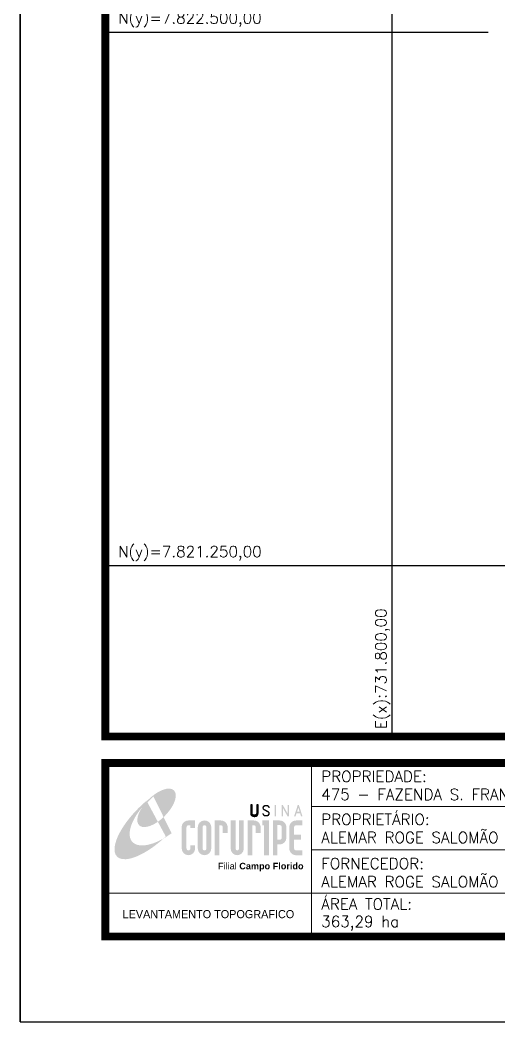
# Model space of a CAD drawing. Extents: x 730929 to 735129, y 7820181 to 7826121.
# Drawn here: x 730929 to 732051, y 7820181 to 7822528 of the extents above; entities that cross this region are included whole.
import ezdxf
from ezdxf.enums import TextEntityAlignment as Align

# ---------------------------------------------------------------- set-up
doc = ezdxf.new("R2010")
doc.units = 0
doc.header["$MEASUREMENT"] = 0
doc.linetypes.add('LIN0', pattern=[0])
doc.layers.add('MALHA', color=8, linetype='Continuous')
doc.layers.add('MARGEM', color=5, linetype='Continuous')
doc.styles.add('ARIAL', font='arial.ttf')
doc.styles.add('Simplex', font='simplex.shx')

# ---------------------------------------------------------------- blocks, each defined once
blk = doc.blocks.new('A$C78F83FB3')
at = {"layer": 'MARGEM'}
h = blk.add_hatch(color=20, dxfattribs=at)
edge = h.paths.add_edge_path()
edge.add_ellipse((19.49, 23.77), major_axis=(-6.68, -6.67), ratio=0.469426, start_angle=292.7328, end_angle=601.2579)
edge.add_ellipse((22.83, 22.05), major_axis=(12.64, 11.29), ratio=0.457614, start_angle=79.9069, end_angle=107.9139)
edge = h.paths.add_edge_path()
edge.add_ellipse((18.28, 18.7), major_axis=(13.95, 13.59), ratio=0.386848, start_angle=63.9612, end_angle=264.5993)
edge.add_ellipse((22.83, 22.05), major_axis=(12.64, 11.29), ratio=0.457614, start_angle=107.9139, end_angle=245.1182, ccw=False)
edge.add_ellipse((19.49, 23.77), major_axis=(-6.68, -6.67), ratio=0.469426, start_angle=241.2579, end_angle=292.7328, ccw=False)
for color, points in [(20, [(15.46, 26.12), (14.17, 24.81), (14.06, 24.24), (14.39, 23.97), (14.67, 24.54), (19.47, 29.32), (18.48, 28.66), (17.31, 27.78)]), (7, [(58.42, 24.9), (57.9, 24.9), (57.9, 21.73, -0.414214), (57.15, 20.98), (56.84, 20.98, -0.414214), (56.09, 21.73), (56.09, 24.9), (55.57, 24.9), (55.57, 21.73, 0.414214), (56.84, 20.46), (57.15, 20.46, 0.414214), (58.42, 21.73)]), (7, [(61.7, 24.9), (61.23, 24.9, 0.396318), (60.04, 23.78), (60.04, 23.72, 0.151912), (60.39, 22.97), (60.46, 22.92), (62.18, 22), (62.85, 21.83, 0.12407), (62.51, 22.42), (60.75, 23.36, -0.13192), (60.56, 23.77, -0.385578), (61.23, 24.37), (61.7, 24.37, -0.414214), (62.37, 23.7), (62.89, 23.7, 0.414214)]), (7, [(62.37, 23.7), (62.89, 23.7, 0.414214), (61.7, 24.9), (61.23, 24.9, 0.396318), (60.04, 23.78), (60.04, 23.72, 0.151912), (60.39, 22.97), (60.46, 22.92), (62.18, 22), (62.18, 22, -0.131921), (62.37, 21.59, -0.385578), (61.7, 20.98), (61.23, 20.98, -0.414214), (60.56, 21.65), (60.04, 21.65, 0.414214), (61.23, 20.46), (61.7, 20.46, 0.402546), (62.89, 21.61, 0.165292), (62.51, 22.42), (60.75, 23.36, -0.13192), (60.56, 23.77, -0.385578), (61.23, 24.37), (61.7, 24.37, -0.414214)]), (7, [(30.97, 12.46), (29.13, 12.46), (29.13, 8.21, 1), (34.29, 8.21), (34.29, 9.41), (32.45, 9.41), (32.45, 8.21, -1), (30.97, 8.21)])]:
    blk.add_hatch(color=color, dxfattribs=at).paths.add_polyline_path(points)
h = blk.add_hatch(color=7, dxfattribs=at)
h.paths.add_polyline_path([(65.24, 24.9), (64.72, 24.9), (64.72, 20.46), (65.24, 20.46)])
h.paths.add_polyline_path([(67.38, 20.46), (67.9, 20.46), (67.9, 23.74), (69.74, 20.46), (70.23, 20.46), (70.23, 24.9), (69.71, 24.9), (69.71, 21.58), (67.85, 24.9), (67.38, 24.9)])
h.paths.add_polyline_path([(72.17, 20.46), (72.72, 20.46), (73.14, 21.73), (74.49, 21.73), (74.9, 20.46), (75.45, 20.46), (74, 24.9), (73.62, 24.9)])
h.paths.add_polyline_path([(73.81, 23.8), (74.32, 22.25), (73.31, 22.25)], flags=16)
h = blk.add_hatch(color=7, dxfattribs=at)
h.paths.add_polyline_path([(31.71, 18.93, 0.414214), (29.13, 16.35), (29.13, 12.46), (30.97, 12.46), (30.97, 16.35, -0.414214), (31.71, 17.09), (32.45, 17.09), (32.45, 16.02), (34.29, 16.02), (34.29, 18.93)])
h.paths.add_polyline_path([(44.15, 17.09, -0.414214), (44.89, 16.35), (44.89, 14.1), (46.72, 14.1), (46.72, 16.17, 0.433937), (44.15, 18.93), (41.77, 18.93), (41.77, 12.46), (43.61, 12.46), (43.61, 17.09)])
h.paths.add_polyline_path([(43.61, 12.46), (41.77, 12.46), (41.77, 5.62), (43.61, 5.62)])
h.paths.add_polyline_path([(47.92, 12.46), (49.75, 12.46), (49.75, 18.93), (47.92, 18.93)])
h.paths.add_polyline_path([(52.91, 18.93), (51.08, 18.93), (51.08, 12.46), (52.91, 12.46)])
h.paths.add_polyline_path([(51.08, 8.12, -1), (49.75, 8.12), (49.75, 12.46), (47.92, 12.46), (47.92, 8.12, 1), (52.91, 8.12), (52.91, 12.46), (51.08, 12.46)])
h.paths.add_polyline_path([(54.41, 12.46), (56.25, 12.46), (56.25, 17.09), (56.79, 17.09, -0.414214), (57.53, 16.35), (57.53, 14.1), (59.36, 14.1), (59.36, 16.17, 0.433937), (56.79, 18.93), (54.41, 18.93)])
h.paths.add_polyline_path([(56.25, 12.46), (54.41, 12.46), (54.41, 5.62), (56.25, 5.62)])
h.paths.add_polyline_path([(60.73, 12.46), (62.58, 12.46), (62.58, 18.93), (60.02, 18.93), (60.02, 17.08), (60.73, 17.08)])
h.paths.add_polyline_path([(62.58, 12.46), (60.73, 12.46), (60.73, 5.62), (62.58, 5.62)])
h.paths.add_polyline_path([(64.06, 12.46), (65.82, 12.46), (65.82, 17.17), (66.66, 17.17, -0.450417), (67.48, 16.25), (67.48, 12.46), (69.24, 12.46, 0.002307), (69.24, 12.48, 0.005282), (69.23, 12.54, -0.000938), (69.23, 12.53), (69.23, 16.17, 0.433937), (66.66, 18.93), (64.06, 18.93)])
h.paths.add_polyline_path([(64.06, 5.62), (65.82, 5.62), (65.82, 9.77), (66.66, 9.77, 0.426056), (69.24, 12.46), (67.48, 12.46), (67.48, 12.45, -0.450417), (66.66, 11.53), (65.82, 11.53), (65.82, 12.46), (64.06, 12.46)])
h.paths.add_polyline_path([(70.37, 12.46), (74.87, 12.46), (74.87, 13.44), (72.21, 13.44), (72.21, 16.35, -0.414214), (72.95, 17.09), (75.38, 17.09), (75.38, 18.93), (72.95, 18.93, 0.414214), (70.37, 16.35)])
h.paths.add_polyline_path([(72.21, 11.62), (74.87, 11.62), (74.87, 12.46), (70.37, 12.46), (70.37, 8.21, 0.414214), (72.95, 5.62), (75.38, 5.62), (75.38, 7.47), (72.95, 7.47, -0.414214), (72.21, 8.21)])
h = blk.add_hatch(color=7, dxfattribs=at)
h.paths.add_polyline_path([(35.29, 16.35), (35.29, 8.21, 1), (40.46, 8.21, 0.016978), (40.45, 8.38), (40.45, 16.17, 0.433937), (37.88, 18.93), (37.87, 18.93, 0.41391)])
h.paths.add_polyline_path([(38.62, 16.35), (38.62, 8.21, -1), (37.13, 8.21), (37.13, 16.35, -1)], flags=16)
at = {"layer": 'MARGEM', "color": 7}
blk.add_lwpolyline([(58.42, 24.9), (57.9, 24.9), (57.9, 21.73, -0.414214), (57.15, 20.98), (56.84, 20.98, -0.414214), (56.09, 21.73), (56.09, 24.9), (55.57, 24.9), (55.57, 21.73, 0.414214), (56.84, 20.46), (57.15, 20.46, 0.414214), (58.42, 21.73), (58.42, 24.9)], format="xyb", close=True, dxfattribs=at)
at = {"layer": 'MARGEM', "color": 252, "insert": (43.05, 2.72), "char_height": 2.5, "attachment_point": 1, "style": 'ARIAL'}
blk.add_mtext_dynamic_manual_height_columns('Filial {\\fArial|b1|i0|c0|p34;Campo Florido}', width=33.0271, gutter_width=2.46, heights=[2.95], dxfattribs=at)

msp = doc.modelspace()

# ---------------------------------------------------------------- linework, layer by layer
at = {"layer": 'MALHA'}
for points in [[(731800, 7823832.1), (731800, 7820849.7)], [(731128.5, 7822500), (732025.6, 7822500)], [(731128.5, 7821250), (732312.3, 7821250)]]:
    msp.add_lwpolyline(points, dxfattribs=at)
at = {"layer": 'MARGEM', "color": 174, "linetype": 'LIN0'}
msp.add_line((730928.5, 7820180.9), (730928.5, 7826120.9), dxfattribs=at)
at = {"layer": 'MARGEM', "color": 174, "linetype": 'LIN0', "flags": 128}
msp.add_lwpolyline([(735128.5, 7820180.9), (735128.5, 7826120.9), (730928.5, 7826120.9), (730928.5, 7820180.9)], close=True, dxfattribs=at)
at = {"layer": 'MARGEM', "color": 174, "linetype": 'LIN0', "const_width": 18.2, "flags": 128}
for points in [[(734928.5, 7820849.7), (734928.5, 7825920.9), (731128.5, 7825920.9), (731128.5, 7820849.7)], [(731128.5, 7820787.6), (734928.5, 7820787.6), (734928.5, 7820380.9), (731128.5, 7820380.9)]]:
    msp.add_lwpolyline(points, close=True, dxfattribs=at)
at = {"layer": 'MARGEM', "color": 174, "linetype": 'LIN0', "flags": 128}
for points, const_width in [([(731611.7, 7820787.6), (731611.7, 7820380.9)], 2.02), ([(731611.7, 7820787.6), (731611.7, 7820384.6)], 2), ([(731611.7, 7820685.9), (732904.8, 7820685.9)], 2.02), ([(731611.7, 7820584.3), (732904.8, 7820584.3)], 2.02), ([(731128.5, 7820482.6), (732904.8, 7820482.6)], 2.02)]:
    msp.add_lwpolyline(points, dxfattribs=dict(at, const_width=const_width))

# ---------------------------------------------------------------- block references
at = {"layer": 'MARGEM', "linetype": 'ByBlock', "xscale": 6.116010859387615, "yscale": 6.116010859387615, "zscale": 6.116010859387615}
msp.add_blockref('A$C78F83FB3', (731129.3, 7820537.2), dxfattribs=at)

# ---------------------------------------------------------------- texts
at = {"layer": 'MALHA', "linetype": 'Continuous', "style": 'Simplex'}
for s, p in [('N(y)=7.822.500,00', (731158.5, 7822520)), ('N(y)=7.821.250,00', (731158.5, 7821270))]:
    msp.add_text(s, height=26, dxfattribs=at).set_placement(p)
msp.add_text('E(x):731.800,00 ', height=26, rotation=90, dxfattribs=at).set_placement((731787.5, 7820866.8, 716.8))
at = {"layer": 'MARGEM', "color": 7, "linetype": 'Continuous', "lineweight": 9, "style": 'Simplex'}
for s, p in [('PROPRIEDADE:', (731634.5, 7820769.3)), ('PROPRIETÁRIO:', (731634.5, 7820668.6)), ('FORNECEDOR:', (731634.5, 7820564.9)), ('ÁREA TOTAL:', (731634.5, 7820470.2))]:
    msp.add_text(s, height=26, dxfattribs=at).set_placement(p, align=Align.TOP_LEFT)
at = {"layer": 'MARGEM', "color": 7, "linetype": 'Continuous', "style": 'Simplex'}
for s, p in [('475 - FAZENDA S. FRANC. E MATA ESCURA', (731634.5, 7820726.9)), ('ALEMAR ROGE SALOMÃO', (731634.5, 7820626.2)), ('ALEMAR ROGE SALOMÃO', (731634.5, 7820522.4)), ('363,29 ha', (731634.5, 7820429.2))]:
    msp.add_text(s, height=26, dxfattribs=at).set_placement(p, align=Align.TOP_LEFT)
at = {"layer": 'MARGEM', "color": 7, "linetype": 'ByBlock'}
msp.add_text('LEVANTAMENTO TOPOGRAFICO', height=19, dxfattribs=at).set_placement((731370.1, 7820433.6), align=Align.MIDDLE_CENTER)

doc.saveas('drawing.dxf')
